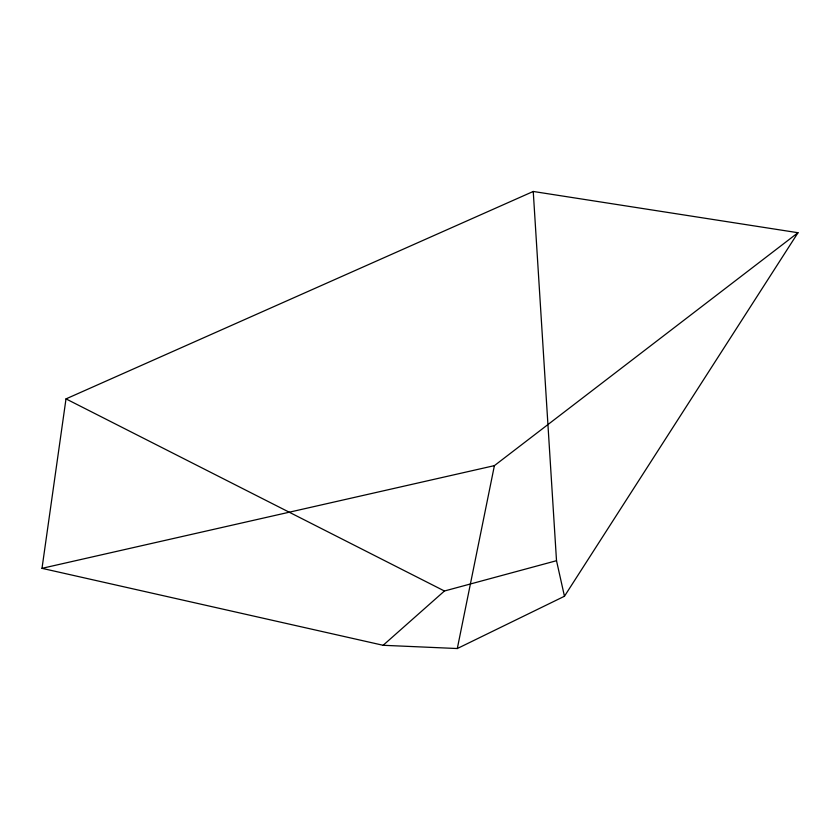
<?xml version="1.0" encoding="UTF-8"?>
<svg xmlns="http://www.w3.org/2000/svg" width="840" height="840" viewBox="0 0 840 840"><rect width="100%" height="100%" fill="white"/><g stroke="black" fill="none" stroke-linecap="round" stroke-linejoin="round"><path stroke-width="1.26" d="M42 568.333L66.003 398.885L533.243 191.468L798 232.722L564.459 596.253L457.306 648.533L383.135 645.288L42 568.333L494.403 465.633L798 232.722M457.306 648.533L494.403 465.633M383.135 645.288L444.444 591.003L556.51 560.7L533.243 191.468M66.003 398.885L444.444 591.003M556.51 560.7L564.459 596.253"/></g></svg>
